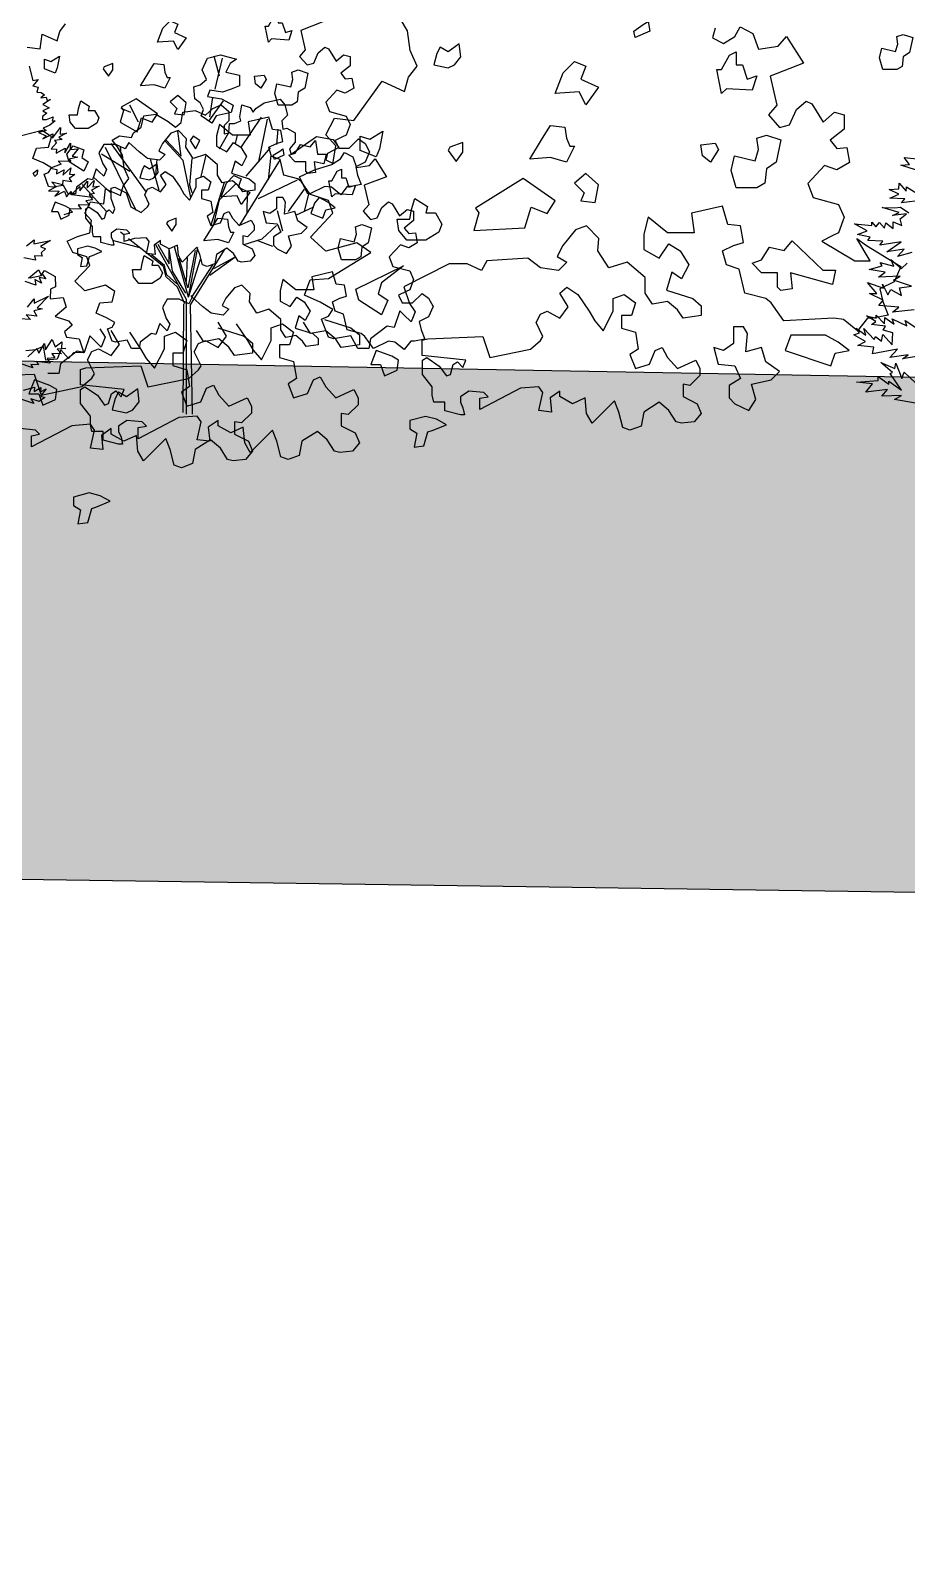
# Model space of a CAD drawing. Header units: inches. Extents: x 11.9 to 85.3, y 21.1 to 37.4.
# Drawn here: x 19.37 to 20.344, y 21.109 to 22.793 of the extents above; entities that cross this region are included whole.
import ezdxf

# ---------------------------------------------------------------- set-up
doc = ezdxf.new("R2010")
doc.units = ezdxf.units.IN
doc.header["$MEASUREMENT"] = 0
doc.layers.add('CAY', color=94, linetype='Continuous')
doc.layers.add('CAY-3', color=61, linetype='Continuous')

# ---------------------------------------------------------------- blocks, each defined once
blk = doc.blocks.new('A$C76451831')
at = {"layer": 'CAY'}
for p, q in [((5949.7, 1306.8), (5958.9, 1271.5)), ((5972.1, 1273.8), (5958.5, 1258.4)), ((5958.5, 1258.4), (5971.5, 1255.2)), ((5958.9, 1271.5), (5972.1, 1273.8)), ((5971.5, 1255.2), (5968.8, 1242.2)), ((5968.8, 1242.2), (5979.2, 1241.8)), ((5979.2, 1241.8), (5987.1, 1236.1)), ((5987.1, 1236.1), (5978.7, 1228.2)), ((5978.7, 1228.2), (5991.9, 1230.5)), ((5999.1, 1203.5), (5983, 1196.4)), ((6002.6, 1224.7), (5983.6, 1212.2)), ((5983.6, 1212.2), (5999.1, 1203.5)), ((5991.9, 1230.5), (5994.4, 1222.3)), ((5994.4, 1222.3), (6002.6, 1224.7)), ((5982.6, 1182.8), (5982.3, 1175.1)), ((5982.3, 1175.1), (5992.7, 1174.7)), ((5993.3, 1190.6), (5982.6, 1182.8)), ((5983, 1196.4), (5993.3, 1190.6)), ((5992.7, 1174.7), (6009.3, 1181.8)), ((6013.9, 1171.3), (6000.4, 1160.8)), ((6009.3, 1181.8), (6006.2, 1171.5)), ((6006.2, 1171.5), (6013.9, 1171.3)), ((5991.8, 1148), (5973, 1143.2)), ((5973, 1143.2), (5991.3, 1134.9)), ((5983.3, 1127), (6007.8, 1139.3)), ((5991.3, 1134.9), (5983.3, 1127)), ((6000.4, 1160.8), (5984.3, 1153.7)), ((5984.3, 1153.7), (5991.8, 1148)), ((6007.4, 1128.9), (6026.9, 1154.9)), ((6007.8, 1139.3), (6007.4, 1128.9)), ((6042.3, 1140.8), (6023.3, 1131)), ((6023.3, 1131), (6030.9, 1125.3)), ((6026.9, 1154.9), (6026.3, 1138.6)), ((6026.3, 1138.6), (6042.3, 1140.8)), ((6017.4, 1117.6), (6003.8, 1102.2)), ((6003.8, 1102.2), (6016.9, 1101.8)), ((6030.9, 1125.3), (6012.2, 1123.3)), ((6012.2, 1123.3), (6017.4, 1117.6)), ((6016.5, 1091.4), (6038.3, 1103.8)), ((6016.9, 1101.8), (6016.5, 1091.4)), ((6037.9, 1092.9), (6051.8, 1116.4)), ((6038.3, 1103.8), (6037.9, 1092.9)), ((6051.8, 1116.4), (6051.3, 1100.6)), ((6051.3, 1100.6), (6070.4, 1102.6)), ((6070.4, 1102.6), (6056.2, 1084.5)), ((6028.7, 1064.2), (6002.1, 1054.3)), ((6002.1, 1054.3), (6017.8, 1051)), ((6017.8, 1051), (6017.5, 1040.6)), ((6053, 1071.1), (6021.3, 1072.2)), ((6021.3, 1072.2), (6028.7, 1064.2)), ((6033.2, 1037.3), (6052.4, 1055.2)), ((6069.6, 1081.4), (6048.2, 1076.7)), ((6048.2, 1076.7), (6053, 1071.1)), ((6052.4, 1055.2), (6049.1, 1039.5)), ((6056.2, 1084.5), (6069.6, 1081.4)), ((2228.3, 971.5), (2215.1, 1021.6)), ((2217.8, 939.8), (2236.3, 1016.3)), ((6005.9, 1019.7), (6016.3, 1008.4)), ((6032.4, 1013.3), (6005.9, 1019.7)), ((6017.5, 1040.6), (6036.4, 1050.3)), ((6032.8, 1024.2), (6032.4, 1013.3)), ((6053.9, 1020.7), (6032.8, 1024.2)), ((6036.4, 1050.3), (6033.2, 1037.3)), ((6062.7, 1039), (6048.8, 1028.6)), ((6048.8, 1028.6), (6053.9, 1020.7)), ((6049.1, 1039.5), (6062.7, 1039)), ((6074.5, 998.7), (6093.9, 1022)), ((6093.3, 1005.7), (6110.2, 1024.2)), ((6093.9, 1022), (6093.3, 1005.7)), ((6110.2, 1024.2), (6107, 1008)), ((6016.3, 1008.4), (5997.4, 998.7)), ((5997.4, 998.7), (6024.1, 997.7)), ((6024.1, 997.7), (6012.8, 985)), ((6012.8, 985), (6037.3, 997.3)), ((6037.3, 997.3), (6042.2, 983.9)), ((6042.2, 983.9), (6053.1, 996.7)), ((6052.8, 988.6), (6074.8, 1009.1)), ((6053.1, 996.7), (6052.8, 988.6)), ((6074.8, 1009.1), (6074.5, 998.7)), ((6105.9, 976.3), (6089.5, 974.1)), ((6111.4, 992), (6098.2, 989.7)), ((6098.2, 989.7), (6105.9, 976.3)), ((6122.9, 1010.1), (6104, 1000.4)), ((6104, 1000.4), (6111.4, 992)), ((6107, 1008), (6122.9, 1010.1)), ((6056.8, 945.8), (6035.2, 938.9)), ((6078.3, 953.2), (6048.9, 954.2)), ((6048.9, 954.2), (6056.8, 945.8)), ((6070.5, 963.9), (6078.3, 953.2)), ((6099.9, 962.9), (6070.5, 963.9)), ((6089.5, 974.1), (6099.9, 962.9)), ((2201.9, 860.6), (2238.9, 910.7)), ((2204.6, 871.1), (2212.5, 918.7)), ((2009.3, 881.7), (1985.5, 892.2)), ((2027.8, 857.9), (2006.6, 900.2)), ((2281, 794.5), (2332.5, 870.4)), ((2326.2, 761), (2347.8, 865.6)), ((2491.6, 827), (2512.8, 868.3)), ((2512.8, 868.3), (2561.2, 861.8)), ((2134, 774), (2125.3, 835.7)), ((2228.6, 791.9), (2251.7, 832.8)), ((2268, 805.1), (2272.9, 825.9)), ((2370.1, 802.5), (2374.1, 840.9)), ((2516.4, 799.3), (2491.6, 827)), ((2022.3, 639.8), (1946.8, 795.6)), ((2047.7, 684.5), (1960.2, 805.1)), ((1985.8, 770.9), (1983.8, 797.9)), ((2138.7, 763.4), (2093.5, 812.2)), ((2095.8, 814.5), (2134, 774)), ((2294.3, 724.1), (2354.9, 794.5)), ((2509.3, 753.8), (2516.4, 799.3)), ((2007, 736.3), (1936.2, 779.1)), ((2079.1, 689), (2057.9, 766.3)), ((2071.1, 726.8), (2074.5, 766.9)), ((2157.5, 671.8), (2138.7, 763.4)), ((2159.9, 768.1), (2154, 702.8)), ((2182.7, 720.5), (2195.7, 776.4)), ((2278.7, 602.9), (2379.6, 765.8)), ((2350.1, 715.8), (2356.4, 776.4)), ((2463.9, 740.3), (2509.3, 753.8)), ((1958.8, 684.4), (1917.8, 720.8)), ((2325.4, 669), (2421.3, 715.4)), ((2426.2, 723.2), (2463.9, 740.3)), ((2446.8, 681.3), (2426.2, 723.2)), ((1914.2, 671.4), (1863.5, 678.5)), ((1948.8, 636.8), (1888.7, 704)), ((2154, 702.8), (2159.9, 684)), ((2207.6, 603.7), (2240.9, 709.9)), ((2228.7, 665.9), (2269.2, 705.2)), ((2296.7, 631.7), (2297.9, 685.1)), ((2399.3, 636.8), (2438.6, 692.2)), ((2438.6, 636.8), (2450, 680.8)), ((2498.7, 664.2), (2446.8, 681.3)), ((2213.4, 601.8), (2228.7, 665.9)), ((2417.8, 627.7), (2461.8, 648.6)), ((2509.3, 632.9), (2498.7, 664.2)), ((2334.4, 569.5), (2369.4, 602.2)), ((2034.5, 546.7), (1966.9, 564.4)), ((1991.5, 579.5), (1983.4, 586)), ((2041.2, 539.6), (2003.7, 569.7)), ((2289.6, 555.4), (2334.4, 569.5)), ((2323, 565.2), (2360, 551.4)), ((2089.9, 500.7), (2041.2, 539.6)), ((2092.3, 503.1), (2060.4, 530.2)), ((2147.3, 419.7), (2069.9, 556)), ((2075.8, 556.2), (2104.1, 507.8)), ((2102.9, 544.4), (2111.2, 489.7)), ((2104.1, 507.8), (2104.1, 546.7)), ((2151.6, 424.8), (2117.3, 549.9)), ((2168.2, 540.8), (2150.5, 448.4)), ((2151.6, 424.8), (2175, 548.1)), ((2156.8, 405.9), (2241.3, 542.4)), ((2096.6, 475.1), (2089.9, 500.7)), ((2098.2, 480.3), (2092.3, 503.1)), ((2111.2, 489.7), (2144.6, 435.4)), ((2150.5, 448.4), (2129.2, 520.8)), ((2146.9, 463.7), (2149.3, 523.1)), ((2151.6, 424.8), (2181.2, 519.2)), ((2159.9, 424.8), (2212.2, 505.4)), ((2205.1, 479.9), (2266.8, 524.3)), ((2214.5, 496), (2264.5, 523.1)), ((3915.1, 501.1), (3898, 463.3)), ((2124.5, 449.6), (2096.6, 475.1)), ((2123.3, 457.8), (2098.2, 480.3)), ((3898, 463.3), (3863.2, 445.6)), ((2143, 408.3), (2124.5, 449.6)), ((2147.3, 135.4), (2147.3, 419.7)), ((2157.5, 429.5), (2159.9, 424.8)), ((3863.2, 445.6), (3870.3, 414.4)), ((3870.3, 414.4), (3883.8, 380.2)), ((2138.3, 140.1), (2140.6, 408.3)), ((2161.5, 135.4), (2156.8, 405.9)), ((3883.8, 380.2), (3846.1, 373.1)), ((3831.9, 373.1), (3807.8, 341.8)), ((3846.1, 373.1), (3831.9, 373.1))]:
    blk.add_line(p, q, dxfattribs=at)
for points in [[(1752.7, 1043.4), (1784.9, 1039.1), (1789.6, 1076), (1826.6, 1059.5), (1833.2, 1082.7), (1847.4, 1101.2)], [(2484.6, 1105.9), (2429.6, 1084.7), (2441, 1036.7), (2426.8, 1020.6), (2445.3, 999.7), (2461.8, 1004.1), (2473.2, 1029.6), (2489.3, 1043.4), (2498.7, 1039.1), (2517.2, 1008.8), (2535.7, 1024.9), (2551.8, 1020.6), (2551.8, 997.4), (2528.6, 978.9), (2540, 965.1), (2556.1, 967.1), (2560.8, 941.9), (2540, 930.1), (2519.2, 937.2), (2491.7, 907.3), (2500.7, 884.1), (2542.4, 872.7), (2551.8, 851.9), (2542.4, 826.3), (2533.3, 821.6), (2514.8, 812.5), (2523.9, 794.1), (2549.4, 794.1), (2572.6, 816.9), (2588.7, 805.5), (2600.1, 784.6), (2588.7, 759.5), (2565.6, 747.7), (2570.3, 726.8), (2579.3, 704), (2554.2, 699.3), (2544.7, 699.3), (2528.6, 678.5), (2505.4, 696.9), (2489.3, 699.3), (2452.3, 680.8), (2431.5, 710.7), (2422.5, 717.8), (2387.9, 726.8), (2378.5, 766.1), (2357.6, 773.2), (2350.9, 796.4), (2369.4, 805.5), (2385.5, 810.2), (2380.8, 837.7), (2360, 840.1), (2350.9, 870.4), (2299.8, 858.6), (2304.6, 826.3), (2260.5, 826.3), (2228.3, 851.9), (2221.2, 824), (2221.2, 798.4), (2246.8, 784.6), (2262.9, 807.8), (2281.4, 796.4), (2295.5, 773.2), (2283.7, 750), (2267.6, 761.4), (2258.6, 731.5), (2302.2, 717.8), (2316, 706), (2316, 689.9), (2286.1, 685.5), (2277, 699.3), (2260.5, 713.1), (2235.4, 708.3), (2223.6, 726.8), (2223.6, 752.4), (2193.7, 777.9), (2163.8, 768.5), (2145.4, 796.4), (2147.3, 816.9), (2126.9, 837.7), (2108.4, 831), (2087.6, 805.5), (2078.1, 787), (2094.3, 777.9), (2080.5, 763.8), (2050.6, 768.5), (2029.8, 784.6), (2004.2, 807.8), (1995.2, 791.7), (1972, 803.1), (1942.1, 803.1), (1930.3, 782.3), (1939.8, 754.7), (1948.8, 741), (1942.1, 724.5), (1930.3, 736.3), (1923.7, 742.9), (1914.2, 715.4), (1902.8, 717.8), (1874.9, 696.9), (1872.6, 680.8), (1854.1, 680.8), (1842.7, 701.7), (1814.8, 696.9), (1805.7, 699.3), (1794.3, 729.2), (1805.7, 733.9), (1812.8, 745.3), (1792, 757.1), (1766.4, 768.5), (1775.5, 794.1), (1805.7, 796.4), (1812.8, 821.6), (1789.6, 837.7), (1738.5, 824)], [(1750.6, 551.9), (1769.7, 567.1), (1769.3, 556.7), (1810, 565.7), (1785.4, 550.7), (1798.4, 544.8), (1787.6, 534.8), (1790, 526.5), (1771, 527.2), (1773.4, 516.7), (1744.6, 522.7)], [(1755.9, 472), (1780.7, 492.4), (1788.3, 478.5), (1790.7, 481.2), (1798.5, 470.5), (1782.7, 473.7), (1787.7, 460), (1771.7, 468.7), (1773.9, 455), (1747.5, 464.1)], [(1753.4, 400), (1770, 420.7), (1769.7, 410.3), (1805.2, 427.6), (1777.4, 399.1), (1790.4, 396), (1769, 391.3), (1776.7, 377.8), (1750.1, 381.5), (1760.6, 370.2), (1733.8, 371.2)], [(1754.6, 277.5), (1776.6, 298.1), (1781.7, 287), (1795.6, 310.5), (1797.8, 294.6), (1814.6, 320.8), (1822.1, 301.9), (1838.4, 314.5), (1837.8, 298.6), (1848.2, 298.3), (1826.8, 296.3), (1837.3, 285.1), (1813.3, 285.9), (1821.1, 275.2), (1802.5, 273.1), (1809.8, 262), (1775.5, 265.9), (1780.6, 258), (1761.6, 258.7), (1766.8, 250.4), (1730.1, 262.5)], [(1743.6, 195.4), (1770.5, 202.2), (1770.2, 191.8), (1786.4, 201.6), (1786, 191.2), (1799.9, 198.4), (1785.6, 180.3), (1796.4, 177.2), (1782.5, 167.3), (1761.4, 173.5), (1769.1, 162.3), (1732.4, 174.5)], [(3979.1, 158.1), (3899.4, 171.8), (3916.1, 181.6), (3868, 180.6), (3881.7, 196.4), (3828.5, 190.1), (3845, 210.9), (3805.3, 215), (3858.5, 218.6), (3858.8, 229), (3884.9, 209.5), (3885.2, 217.6), (3916.5, 195.2), (3888.5, 236.1), (3894, 238.6), (3865.5, 263.2), (3899.8, 248.8), (3902.6, 261.9), (3917.6, 224.2), (3923.1, 239.9), (3951.6, 212.6)], [(3983.5, 283.1), (3919.2, 272.2), (3932.7, 282.1), (3887.2, 276), (3906.5, 296.7), (3844.9, 285.2), (3848.2, 301.4), (3808.5, 305.5), (3827.4, 315.3), (3798.5, 332.2), (3812.3, 337.1), (3804.5, 348.3), (3827.9, 331.1), (3823.1, 347.6), (3848.9, 320), (3851.8, 327.6), (3867.3, 316.6), (3870.6, 332.4), (3893.7, 307.5), (3894.8, 337), (3871, 343.2), (3876.8, 353.5), (3842, 357.4), (3853.2, 365.2), (3829.6, 379.1), (3853.4, 372.9), (3853.7, 381), (3874.2, 359), (3874.8, 374.8), (3898.2, 358.2), (3893.2, 371.5), (3929.8, 354.3), (3925.3, 367.6), (3958.9, 345.2)], [(3947.5, 393.6), (3893.8, 387.8), (3910.1, 400.4), (3860, 404.8), (3870.8, 417.6), (3837, 434.6), (3855.6, 434), (3832.5, 461.5), (3871.9, 447), (3869.5, 457.5), (3882.2, 430.8), (3890.3, 443.7), (3916.6, 429.6), (3911.8, 448.3), (3941.4, 452.3), (3896.6, 467.5), (3912.8, 477.3), (3859.7, 474.2), (3876, 486.8), (3836.3, 493.6), (3868.4, 502.9), (3863.7, 511.2), (3897.8, 501.9), (3890.2, 518), (3916.2, 495.8), (3930.2, 508.9)], [(3941.6, 535.3), (3906.8, 525.6), (3923.3, 543.6), (3880.5, 537.4), (3915.8, 562.4), (3862.5, 553.9), (3870.5, 564), (3833.4, 565.3), (3839.1, 573.3), (3807.2, 579.8), (3831.5, 589.4), (3800.4, 606.4), (3842.9, 602.6), (3843.1, 610.3), (3853.2, 599.5), (3861.7, 609.7), (3874.4, 596.1), (3877.5, 609.1), (3895.6, 595.3), (3896.2, 611.2), (3917.2, 602.3), (3912.8, 618.8), (3929.1, 631.3), (3894, 627.1), (3910.6, 634.7), (3868.4, 647.1), (3900.1, 646), (3913.8, 647.7), (3934.6, 633.9)], [(3970.1, 664.8), (3916.4, 658.5), (3924.9, 668.7), (3887.8, 670), (3909.5, 680.1), (3885.8, 691.3), (3909.9, 693.2), (3910.4, 706.8), (3928.3, 687.6), (3928.7, 698), (3954.8, 681.2)], [(3951.4, 739.8), (3914.7, 752), (3936, 753.5), (3923, 770.3), (3962.8, 766.2)], [(5963.8, 1034.3), (5959.1, 1042.6), (5969.8, 1050.4), (5969.4, 1039.5), (5963.8, 1034.3)]]:
    blk.add_lwpolyline(points, dxfattribs=at)
for points in [[(2088.5, 1090.3), (2106.9, 1108.8), (2125.4, 1100.8), (2117.5, 1079.7), (2146.5, 1066.5), (2125.4, 1037.5), (2114.9, 1058.6), (2075.3, 1055.9)], [(2362.9, 1119.3), (2373.5, 1124.6), (2373.5, 1103.5), (2384.1, 1103.5), (2392, 1079.7), (2407.8, 1085), (2399.9, 1061.2), (2357.7, 1063.9), (2349.7, 1055.9), (2341.8, 1095.6), (2349.7, 1095.6)], [(3862.3, 1017), (3867.6, 1040.8), (3901.9, 1032.9), (3907.2, 1051.4), (3904.5, 1069.8), (3920.4, 1075.1), (3944.1, 1067.2), (3936.2, 1030.2), (3920.4, 1019.7), (3917.7, 995.9), (3904.5, 988), (3870.2, 988)], [(1795.5, 989.9), (1795.5, 1013.7), (1811.3, 1008.4), (1832.5, 1021.6), (1827.2, 992.6), (1821.9, 979.4)], [(2209.9, 855.3), (2183.5, 873.8), (2188.8, 889.6), (2180.8, 905.5), (2167.6, 916), (2165, 945.1), (2180.8, 950.3), (2196.7, 963.5), (2186.1, 987.3), (2199.3, 1016.3), (2231, 1024.3), (2270.6, 1013.7), (2254.7, 1003.1), (2244.2, 982), (2278.5, 974.1), (2278.5, 947.7), (2257.4, 939.8), (2236.3, 931.9), (2204.6, 937.1), (2199.3, 921.3), (2233.6, 916), (2262.7, 900.2), (2257.4, 881.7), (2220.4, 873.8)], [(1943.3, 995.2), (1940.7, 989.9), (1953.9, 971.5), (1964.4, 987.3), (1964.4, 1003.1)], [(2054.1, 982), (2067.3, 1003.1), (2091.1, 1000.5), (2093.7, 982), (2099, 968.8), (2106.9, 968.8), (2093.7, 942.4), (2067.3, 950.3), (2033, 947.7)], [(2365.6, 929.2), (2370.9, 953), (2405.2, 945.1), (2410.4, 963.5), (2407.8, 982), (2423.6, 987.3), (2447.4, 979.4), (2439.5, 942.4), (2423.6, 931.9), (2421, 908.1), (2407.8, 900.2), (2373.5, 900.2)], [(2318.1, 953), (2315.4, 971.5), (2339.2, 974.1), (2344.5, 963.5), (2331.3, 942.4)], [(1903.7, 887), (1919.5, 887), (1930.1, 868.5), (1924.8, 855.3), (1903.7, 842.1), (1872, 842.1), (1858.8, 857.9), (1856.2, 876.4), (1877.3, 876.4), (1880, 892.2), (1885.2, 910.7), (1906.4, 897.5)], [(2062.1, 857.9), (2075.3, 879), (2022.5, 916), (1985.5, 894.9), (1990.8, 887), (1982.9, 857.9), (2025.1, 834.2), (2035.7, 868.5)], [(2141.2, 876.4), (2146.5, 905.5), (2125.4, 923.9), (2106.9, 908.1), (2122.8, 892.2), (2117.5, 879)], [(2577.1, 788.1), (2577.1, 823.8), (2600.8, 815.8), (2632.5, 835.6), (2624.6, 792.1), (2616.7, 772.3)], [(1856.2, 760.2), (1850.9, 778.7), (1866.8, 799.8), (1893.2, 789.3), (1887.9, 770.8), (1903.7, 760.2), (1893.2, 736.5)], [(2415.7, 781.4), (2428.9, 802.5), (2452.7, 797.2), (2465.9, 813), (2471.2, 778.7), (2492.3, 778.7), (2487, 755), (2463.2, 760.2), (2465.9, 733.8), (2447.4, 731.2), (2442.1, 736.5), (2442.1, 760.2), (2415.7, 760.2), (2399.9, 776.1)], [(1999.5, 590.8), (1974.4, 593.1), (1960.6, 583.7), (1960.6, 574.6), (1964.9, 565.2), (1967.3, 553.8), (1960.6, 553.8), (1935.1, 560.5), (1935.1, 574.6), (1916.6, 574.6), (1914.2, 586), (1914.2, 599.8), (1898.1, 620.6), (1898.1, 643.8), (1905.2, 648.6), (1925.6, 634.4), (1937.4, 618.3), (1944.1, 620.6), (1948.8, 636.8), (1955.9, 641.5), (1964.9, 632), (1969.6, 643.8), (1960.6, 669), (1960.6, 694.6), (1969.6, 696.9), (1997.6, 683.2), (2009, 648.6), (2034.5, 634.4), (2050.6, 648.6), (2054.9, 655.2), (2043.5, 678.5), (2050.6, 692.2), (2062, 696.9), (2082.9, 685.5), (2096.6, 704), (2082.9, 726.8), (2094.3, 736.3), (2112.7, 724.5), (2131.2, 696.9), (2140.6, 680.8), (2154.4, 664.7), (2170.5, 696.9), (2170.5, 717.8), (2189, 724.5), (2207.5, 710.7), (2200.8, 689.9), (2184.3, 689.9), (2184.3, 669), (2207.5, 662.3), (2212.2, 634.4), (2198.4, 625.4), (2207.5, 602.2), (2230.7, 609.2), (2240.1, 632), (2251.5, 636.8), (2260.5, 620.6), (2277, 602.2), (2306.9, 615.9), (2314, 602.2), (2314, 590.8), (2297.5, 574.6), (2286.1, 576.6), (2286.1, 556.2), (2309.3, 544.4), (2316, 528.2), (2304.6, 514.5), (2283.7, 512.1), (2274.7, 514.5), (2262.9, 533), (2246.8, 546.7), (2221.2, 530.6), (2216.9, 507.4), (2198.4, 500.7), (2186.6, 505), (2179.9, 530.6), (2172.9, 549.1), (2156.8, 533), (2135.9, 512.1), (2126.9, 528.2), (2124.5, 553.8), (2103.7, 544.4), (2082.9, 556.2), (2082.9, 565.2), (2066.7, 553.8), (2069.1, 530.6), (2048.3, 533), (2054.9, 562.8), (2048.3, 572.3), (2018, 569.9), (1992.8, 562.8), (1992.8, 581.3), (2006.6, 583.7)], [(2392.2, 660), (2385.5, 671.4), (2369.4, 671.4), (2369.4, 643.8), (2352.9, 632), (2336.8, 636.8), (2343.9, 609.2), (2371.4, 606.9), (2380.8, 586), (2362.3, 574.6), (2362.3, 553.8), (2371.4, 544.4), (2394.6, 533), (2406.4, 551.4), (2399.3, 576.6), (2431.5, 583.7), (2445.3, 597.4), (2422.5, 613.6), (2415.4, 636.8), (2389.8, 630.1)], [(2475.5, 671.4), (2463.7, 657.6), (2454.7, 632), (2484.6, 620.6), (2491.7, 641.5), (2514.8, 646.2), (2496.4, 660)], [(1809, 206.5), (1770.6, 220.7), (1757.1, 185.9), (1781.3, 185.9), (1791.3, 158.2), (1822.5, 172.3), (1826.1, 196.5)]]:
    blk.add_lwpolyline(points, close=True, dxfattribs=at)
at = {"layer": 'CAY-3'}
for p, q in [((2693.6, 1083.6), (2676, 1114.8)), ((3455.4, 1090.7), (3448.4, 1066.5)), ((3503.8, 1070), (3517.3, 1094.2)), ((3517.3, 1094.2), (3548.6, 1077.1)), ((2700.1, 1035.2), (2693.6, 1083.6)), ((3448.4, 1066.5), (3476.1, 1052.9)), ((3476.1, 1052.9), (3503.8, 1070)), ((3548.6, 1077.1), (3562.7, 1038.8)), ((3611.1, 1045.8), (3631.7, 1070)), ((3631.7, 1070), (3673.6, 1003.9)), ((2717.8, 996.9), (2700.1, 1035.2)), ((3562.7, 1038.8), (3611.1, 1045.8)), ((2696.6, 969.1), (2717.8, 996.9)), ((3673.6, 1003.9), (3591, 972.1)), ((2561.2, 861.8), (2631.1, 959.1)), ((2631.1, 959.1), (2686.6, 934.3)), ((2686.6, 934.3), (2696.6, 969.1)), ((3591, 972.1), (3608.1, 900.1)), ((6577.4, 899), (6564.2, 949.2)), ((3656.5, 889.5), (3680.7, 910.2)), ((3680.7, 910.2), (3694.8, 903.7)), ((3694.8, 903.7), (3722.5, 858.3)), ((3608.1, 900.1), (3586.9, 875.9)), ((3586.9, 875.9), (3614.6, 844.7)), ((3639.4, 851.2), (3656.5, 889.5)), ((3722.5, 858.3), (3750.2, 882.4)), ((3750.2, 882.4), (3774.4, 875.9)), ((3774.4, 875.9), (3774.4, 841.1)), ((3614.6, 844.7), (3639.4, 851.2)), ((3774.4, 841.1), (3739.6, 813.4)), ((3739.6, 813.4), (3756.7, 792.8)), ((3756.7, 792.8), (3780.9, 795.7)), ((3780.9, 795.7), (3788, 758)), ((3725.5, 750.9), (3684.2, 706.1)), ((3756.7, 740.3), (3725.5, 750.9)), ((3788, 758), (3756.7, 740.3)), ((3684.2, 706.1), (3697.8, 671.3)), ((3473.1, 650.6), (3396.5, 632.9)), ((3486.7, 605.2), (3473.1, 650.6)), ((3697.8, 671.3), (3760.3, 654.2)), ((3760.3, 654.2), (3774.4, 622.9)), ((6173.4, 618.5), (6152.8, 652.7)), ((6197.6, 649.2), (6225.3, 607.9)), ((6284.2, 639.1), (6312, 649.2)), ((6284.2, 607.9), (6284.2, 639.1)), ((6312, 649.2), (6339.7, 628.5)), ((6381.5, 625), (6363.8, 652.7)), ((6416.3, 659.8), (6481.8, 639.1)), ((6481.8, 639.1), (6502.4, 621.4)), ((2453.9, 573.9), (2509.3, 632.9)), ((3137, 601.7), (3109.3, 591.6)), ((3167.7, 570.4), (3137, 601.7)), ((3289.2, 622.9), (3278.5, 581)), ((3337.5, 584.6), (3289.2, 622.9)), ((3396.5, 632.9), (3403.5, 584.6)), ((3517.9, 601.7), (3486.7, 605.2)), ((3525, 560.4), (3517.9, 601.7)), ((3774.4, 622.9), (3760.3, 584.6)), ((6093.8, 580.2), (6104.4, 600.8)), ((6104.4, 600.8), (6121.5, 607.9)), ((6121.5, 607.9), (6152.8, 590.8)), ((6152.8, 590.8), (6173.4, 618.5)), ((6225.3, 607.9), (6239.4, 583.7)), ((6260.1, 559.5), (6284.2, 607.9)), ((6339.7, 628.5), (6329.6, 597.3)), ((6419.3, 632.1), (6381.5, 625)), ((6444, 611.4), (6419.3, 632.1)), ((6457.6, 590.8), (6444, 611.4)), ((6502.4, 621.4), (6502.4, 597.3)), ((2491.6, 539.1), (2453.9, 573.9)), ((3109.3, 591.6), (3078.1, 553.3)), ((3164.8, 539.7), (3167.7, 570.4)), ((3278.5, 581), (3278.5, 542.7)), ((3403.5, 584.6), (3337.5, 584.6)), ((3746.7, 577.5), (3719, 563.9)), ((3719, 563.9), (3800.7, 515.2)), ((3760.3, 584.6), (3746.7, 577.5)), ((3839, 515.2), (3805.7, 570.4)), ((3805.7, 570.4), (3829.8, 553.3)), ((6110.9, 545.4), (6093.8, 580.2)), ((6239.4, 583.7), (6260.1, 559.5)), ((6304.9, 597.3), (6304.9, 566)), ((6329.6, 597.3), (6304.9, 597.3)), ((6304.9, 566), (6339.7, 556)), ((6502.4, 597.3), (6457.6, 590.8)), ((2568.3, 559.8), (2491.6, 539.1)), ((2498.1, 471.6), (2603, 535.6)), ((2603, 535.6), (2568.3, 559.8)), ((3078.1, 553.3), (3063.9, 525.6)), ((3063.9, 525.6), (3088.1, 512)), ((3192.5, 497.8), (3164.8, 539.7)), ((3278.5, 542.7), (3316.9, 522)), ((3316.9, 522), (3341, 556.8)), ((3341, 556.8), (3368.8, 539.7)), ((3368.8, 539.7), (3390, 504.9)), ((3473.1, 539.7), (3500.8, 553.3)), ((3483.1, 504.9), (3473.1, 539.7)), ((3500.8, 553.3), (3525, 560.4)), ((3829.8, 553.3), (3915.1, 501.1)), ((5825.7, 539.8), (5961.9, 545.3)), ((5961.9, 545.3), (5979, 493.4)), ((6080.2, 514.1), (6104.4, 535.3)), ((6104.4, 535.3), (6110.9, 545.4)), ((6339.7, 556), (6346.7, 514.1)), ((2797, 507.9), (2685, 450.4)), ((2841.8, 507.9), (2797, 507.9)), ((2876.6, 490.8), (2841.8, 507.9)), ((2890.2, 514.9), (2876.6, 490.8)), ((2991.4, 522), (2890.2, 514.9)), ((3022.7, 497.8), (2991.4, 522)), ((3067.5, 490.8), (3022.7, 497.8)), ((3088.1, 512), (3067.5, 490.8)), ((3237.3, 512), (3192.5, 497.8)), ((3282.1, 473.7), (3237.3, 512)), ((3390, 504.9), (3372.3, 470.1)), ((3514.4, 494.3), (3483.1, 504.9)), ((3528.5, 435.3), (3514.4, 494.3)), ((3800.7, 515.2), (3839, 515.2)), ((5979, 493.4), (6080.2, 514.1)), ((6346.7, 514.1), (6326.1, 500.5)), ((6326.1, 500.5), (6339.7, 465.7)), ((6374.5, 476.3), (6388.6, 510.6)), ((6388.6, 510.6), (6405.7, 517.6)), ((6405.7, 517.6), (6419.3, 493.4)), ((6419.3, 493.4), (6444, 465.7)), ((2439.1, 429.8), (2452.7, 468.1)), ((2452.7, 468.1), (2498.1, 471.6)), ((2685, 450.4), (2699.2, 409.1)), ((3282.1, 435.3), (3282.1, 473.7)), ((3348.1, 487.2), (3334.6, 442.4)), ((3372.3, 470.1), (3348.1, 487.2)), ((6339.7, 465.7), (6374.5, 476.3)), ((6444, 465.7), (6488.8, 486.4)), ((6488.8, 486.4), (6499.5, 465.7)), ((6499.5, 465.7), (6499.5, 448.6)), ((2477.5, 412.7), (2439.1, 429.8)), ((2508.7, 395), (2477.5, 412.7)), ((3071, 435.3), (3088.1, 449.5)), ((3091.6, 401.1), (3071, 435.3)), ((3088.1, 449.5), (3115.8, 431.8)), ((3115.8, 431.8), (3143.5, 390.5)), ((3202.5, 421.8), (3230.2, 431.8)), ((3202.5, 390.5), (3202.5, 421.8)), ((3230.2, 431.8), (3257.9, 411.1)), ((3299.8, 407.6), (3282.1, 435.3)), ((3337.5, 414.7), (3299.8, 407.6)), ((3334.6, 442.4), (3400, 421.8)), ((3362.3, 394), (3337.5, 414.7)), ((3400, 421.8), (3420.6, 404.1)), ((3580.4, 421.8), (3528.5, 435.3)), ((3594, 411.1), (3580.4, 421.8)), ((6055.5, 417.4), (5954.9, 364.8)), ((6100.9, 420.9), (6055.5, 417.4)), ((6110.9, 406.7), (6100.9, 420.9)), ((6457.6, 427.4), (6457.6, 396.7)), ((6474.7, 424.4), (6457.6, 427.4)), ((6499.5, 448.6), (6474.7, 424.4)), ((2481, 370.8), (2498.1, 377.9)), ((2498.1, 377.9), (2508.7, 395)), ((2675.1, 391.3), (2660.8, 350.1)), ((2685, 381.4), (2675.1, 391.3)), ((2702.7, 363.7), (2685, 381.4)), ((2699.2, 409.1), (2712.7, 388.5)), ((2712.7, 388.5), (2702.7, 363.7)), ((3012, 362.8), (3022.7, 383.4)), ((3022.7, 383.4), (3039.8, 390.5)), ((3039.8, 390.5), (3071, 373.4)), ((3071, 373.4), (3091.6, 401.1)), ((3143.5, 390.5), (3157.7, 366.3)), ((3178.3, 342.1), (3202.5, 390.5)), ((3223.1, 379.9), (3223.1, 348.6)), ((3247.9, 379.9), (3223.1, 379.9)), ((3257.9, 411.1), (3247.9, 379.9)), ((3375.8, 373.4), (3362.3, 394)), ((3420.6, 379.9), (3375.8, 373.4)), ((3420.6, 404.1), (3420.6, 379.9)), ((3625.2, 366.3), (3594, 411.1)), ((5964.9, 406.7), (5927.1, 410.3)), ((5954.9, 392.6), (5975.5, 396.1)), ((5954.9, 364.8), (5954.9, 392.6)), ((5975.5, 396.1), (5964.9, 406.7)), ((6100.9, 361.9), (6110.9, 406.7)), ((6152.8, 410.3), (6128.6, 393.2)), ((6128.6, 393.2), (6132.1, 358.4)), ((6152.8, 396.7), (6152.8, 410.3)), ((6184, 379), (6152.8, 396.7)), ((6215.3, 393.2), (6184, 379)), ((6218.8, 354.8), (6215.3, 393.2)), ((6287.8, 386.1), (6263.6, 361.9)), ((6298.4, 358.4), (6287.8, 386.1)), ((6398.6, 382.6), (6360.3, 358.4)), ((6422.8, 361.9), (6398.6, 382.6)), ((6457.6, 396.7), (6492.4, 379)), ((6492.4, 379), (6502.4, 354.8)), ((1932.1, 347.2), (1945.6, 326.5)), ((2245.7, 328.6), (2225, 362.9)), ((2269.8, 359.3), (2297.6, 318)), ((2356.5, 349.3), (2384.2, 359.3)), ((2356.5, 318), (2356.5, 349.3)), ((2384.2, 359.3), (2411.9, 338.7)), ((2411.9, 338.7), (2401.9, 307.4)), ((2453.8, 335.1), (2436.1, 362.9)), ((2491.5, 342.2), (2453.8, 335.1)), ((2498.1, 326), (2481, 370.8)), ((2488.6, 369.9), (2554, 349.3)), ((2516.3, 321.6), (2491.5, 342.2)), ((2554, 349.3), (2574.7, 331.6)), ((2643.7, 353.7), (2601.9, 322.4)), ((2660.8, 350.1), (2643.7, 353.7)), ((3029.1, 328), (3012, 362.8)), ((3157.7, 366.3), (3178.3, 342.1)), ((3223.1, 348.6), (3257.9, 338.6)), ((3257.9, 338.6), (3265, 296.7)), ((3748.8, 373.1), (3625.2, 366.3)), ((3773, 369.5), (3748.8, 373.1)), ((3807.8, 341.8), (3773, 369.5)), ((6132.1, 358.4), (6100.9, 361.9)), ((6232.4, 330.6), (6218.8, 354.8)), ((6263.6, 361.9), (6232.4, 330.6)), ((6308.4, 320), (6298.4, 358.4)), ((6360.3, 358.4), (6353.8, 323.6)), ((6440.5, 334.2), (6422.8, 361.9)), ((6502.4, 354.8), (6485.3, 334.2)), ((1908, 329.4), (1893.8, 288.2)), ((1917.9, 319.4), (1908, 329.4)), ((1935.6, 301.8), (1917.9, 319.4)), ((1945.6, 326.5), (1935.6, 301.8)), ((2166.1, 290.3), (2176.7, 310.9)), ((2176.7, 310.9), (2193.8, 318)), ((2193.8, 318), (2225, 300.9)), ((2225, 300.9), (2245.7, 328.6)), ((2297.6, 318), (2311.7, 293.8)), ((2332.3, 269.7), (2356.5, 318)), ((2377.2, 307.4), (2377.2, 276.1)), ((2401.9, 307.4), (2377.2, 307.4)), ((2511.7, 322.4), (2498.1, 326)), ((2553.5, 329.5), (2511.7, 322.4)), ((2529.9, 300.9), (2516.3, 321.6)), ((2574.7, 307.4), (2529.9, 300.9)), ((2570.6, 298.2), (2553.5, 329.5)), ((2574.7, 331.6), (2574.7, 307.4)), ((2601.9, 322.4), (2598.3, 298.2)), ((2730.4, 318.9), (2744, 322.4)), ((2730.4, 280.5), (2730.4, 318.9)), ((2744, 322.4), (2880.2, 328)), ((2880.2, 328), (2897.3, 276)), ((2998.5, 296.7), (3022.7, 317.9)), ((3022.7, 317.9), (3029.1, 328)), ((3306.9, 293.2), (3323.9, 300.2)), ((3323.9, 300.2), (3337.5, 276.1)), ((6326.1, 313.5), (6308.4, 320)), ((6353.8, 323.6), (6326.1, 313.5)), ((6454.1, 330.6), (6440.5, 334.2)), ((6485.3, 334.2), (6454.1, 330.6)), ((1876.7, 291.7), (1834.8, 260.5)), ((1893.8, 288.2), (1876.7, 291.7)), ((2183.2, 255.5), (2166.1, 290.3)), ((2311.7, 293.8), (2332.3, 269.7)), ((2377.2, 276.1), (2411.9, 266.1)), ((2411.9, 266.1), (2419, 224.2)), ((2598.3, 298.2), (2570.6, 298.2)), ((2838.3, 269), (2730.4, 280.5)), ((2731, 269), (2741.6, 276)), ((2731, 234.2), (2731, 269)), ((2741.6, 276), (2772.3, 254.8)), ((2807.1, 258.3), (2817.7, 265.4)), ((2817.7, 265.4), (2831.2, 251.3)), ((2831.2, 251.3), (2838.3, 269)), ((2897.3, 276), (2998.5, 296.7)), ((3265, 296.7), (3244.4, 283.1)), ((3244.4, 283.1), (3257.9, 248.3)), ((3292.7, 259), (3306.9, 293.2)), ((3337.5, 276.1), (3362.3, 248.3)), ((3362.3, 248.3), (3407.1, 269)), ((3407.1, 269), (3417.7, 248.3)), ((1831.3, 236.3), (1803.5, 236.3)), ((1834.8, 260.5), (1831.3, 236.3)), ((1884.4, 246.4), (1898, 249.9)), ((1884.4, 208.1), (1884.4, 246.4)), ((1898, 249.9), (2034.2, 255.5)), ((2034.2, 255.5), (2051.3, 203.6)), ((2152.5, 224.2), (2176.7, 245.5)), ((2176.7, 245.5), (2183.2, 255.5)), ((2460.9, 220.7), (2478, 227.8)), ((2478, 227.8), (2491.5, 203.6)), ((2755.2, 202.9), (2731, 234.2)), ((2772.3, 254.8), (2790, 230.6)), ((2790, 230.6), (2800, 234.2)), ((2800, 234.2), (2807.1, 258.3)), ((3257.9, 248.3), (3292.7, 259)), ((3417.7, 231.2), (3392.9, 207)), ((3417.7, 248.3), (3417.7, 231.2)), ((1992.3, 196.5), (1884.4, 208.1)), ((1885, 196.5), (1895.6, 203.6)), ((1885, 161.7), (1885, 196.5)), ((1895.6, 203.6), (1926.3, 182.3)), ((1961.1, 185.9), (1971.7, 193)), ((1971.7, 193), (1985.3, 178.8)), ((1985.3, 178.8), (1992.3, 196.5)), ((2051.3, 203.6), (2152.5, 224.2)), ((2419, 224.2), (2398.4, 210.7)), ((2398.4, 210.7), (2411.9, 175.9)), ((2446.7, 186.5), (2460.9, 220.7)), ((2491.5, 203.6), (2516.3, 175.9)), ((2516.3, 175.9), (2561.1, 196.5)), ((2561.1, 196.5), (2571.7, 175.9)), ((2755.2, 182.3), (2755.2, 202.9)), ((2845.4, 192.9), (2824.7, 178.7)), ((2883.1, 189.3), (2845.4, 192.9)), ((2973.7, 200), (2873.1, 147.5)), ((2893.7, 178.7), (2883.1, 189.3)), ((3019.1, 203.5), (2973.7, 200)), ((3029.1, 189.3), (3019.1, 203.5)), ((3019.1, 144.5), (3029.1, 189.3)), ((3071, 192.9), (3046.8, 175.8)), ((3071, 179.3), (3071, 192.9)), ((3375.8, 210), (3375.8, 179.3)), ((3392.9, 207), (3375.8, 210)), ((1909.2, 130.4), (1885, 161.7)), ((1926.3, 182.3), (1944, 158.2)), ((1944, 158.2), (1954, 161.7)), ((1954, 161.7), (1961.1, 185.9)), ((2411.9, 175.9), (2446.7, 186.5)), ((2571.7, 158.8), (2547, 134.6)), ((2571.7, 175.9), (2571.7, 158.8)), ((2758.7, 165.1), (2755.2, 182.3)), ((2786.4, 165.1), (2758.7, 165.1)), ((2786.4, 143.9), (2786.4, 165.1)), ((2824.7, 178.7), (2824.7, 165.1)), ((2824.7, 165.1), (2831.2, 151)), ((2831.2, 151), (2834.8, 133.9)), ((2873.1, 175.2), (2893.7, 178.7)), ((2873.1, 147.5), (2873.1, 175.2)), ((3046.8, 175.8), (3050.4, 141)), ((3102.3, 161.6), (3071, 179.3)), ((3133.5, 175.8), (3102.3, 161.6)), ((3137, 137.4), (3133.5, 175.8)), ((3206, 168.7), (3181.9, 144.5)), ((3216.6, 141), (3206, 168.7)), ((3316.9, 165.2), (3278.5, 141)), ((3341, 144.5), (3316.9, 165.2)), ((3375.8, 179.3), (3410.6, 161.6)), ((3410.6, 161.6), (3420.6, 137.4)), ((1909.2, 109.8), (1909.2, 130.4)), ((1999.4, 120.4), (1978.8, 106.3)), ((2037.1, 116.9), (1999.4, 120.4)), ((2127.7, 127.5), (2027.1, 75)), ((2047.8, 106.3), (2037.1, 116.9)), ((2173.1, 131), (2127.7, 127.5)), ((2183.2, 116.9), (2173.1, 131)), ((2173.1, 72.1), (2183.2, 116.9)), ((2225, 120.4), (2200.9, 103.3)), ((2225, 106.9), (2225, 120.4)), ((2529.9, 137.5), (2529.9, 106.9)), ((2547, 134.6), (2529.9, 137.5)), ((2824.7, 133.9), (2786.4, 143.9)), ((2834.8, 133.9), (2824.7, 133.9)), ((3050.4, 141), (3019.1, 144.5)), ((3150.6, 113.3), (3137, 137.4)), ((3181.9, 144.5), (3150.6, 113.3)), ((3226.7, 102.6), (3216.6, 141)), ((3278.5, 141), (3272.1, 106.2)), ((3358.7, 116.8), (3341, 144.5)), ((3372.3, 113.3), (3358.7, 116.8)), ((3403.5, 116.8), (3372.3, 113.3)), ((3420.6, 137.4), (3403.5, 116.8)), ((1912.7, 92.7), (1909.2, 109.8)), ((1940.4, 92.7), (1912.7, 92.7)), ((1940.4, 71.5), (1940.4, 92.7)), ((1978.8, 106.3), (1978.8, 92.7)), ((1978.8, 92.7), (1985.3, 78.5)), ((1985.3, 78.5), (1988.8, 61.4)), ((2027.1, 102.7), (2047.8, 106.3)), ((2027.1, 75), (2027.1, 102.7)), ((2200.9, 103.3), (2204.4, 68.5)), ((2256.3, 89.2), (2225, 106.9)), ((2287.5, 103.3), (2256.3, 89.2)), ((2291.1, 65), (2287.5, 103.3)), ((2360.1, 96.2), (2335.9, 72.1)), ((2370.7, 68.5), (2360.1, 96.2)), ((2470.9, 92.7), (2432.6, 68.5)), ((2495.1, 72.1), (2470.9, 92.7)), ((2529.9, 106.9), (2564.7, 89.2)), ((2564.7, 89.2), (2574.7, 65)), ((3244.4, 96.1), (3226.7, 102.6)), ((3272.1, 106.2), (3244.4, 96.1)), ((1978.8, 61.4), (1940.4, 71.5)), ((1988.8, 61.4), (1978.8, 61.4)), ((2204.4, 68.5), (2173.1, 72.1)), ((2304.6, 40.8), (2291.1, 65)), ((2335.9, 72.1), (2304.6, 40.8)), ((2380.7, 30.2), (2370.7, 68.5)), ((2432.6, 68.5), (2426.1, 33.7)), ((2512.8, 44.3), (2495.1, 72.1)), ((2526.3, 40.8), (2512.8, 44.3)), ((2557.6, 44.3), (2526.3, 40.8)), ((2574.7, 65), (2557.6, 44.3)), ((2398.4, 23.7), (2380.7, 30.2)), ((2426.1, 33.7), (2398.4, 23.7))]:
    blk.add_line(p, q, dxfattribs=at)
for points in [[(6263.3, 643), (6251.9, 645.3), (6224, 624.5), (6221.6, 608.3), (6203.1, 608.3), (6191.7, 629.2), (6163.8, 624.5), (6154.8, 626.8), (6143.4, 656.7), (6154.8, 661.4), (6161.9, 672.8), (6141, 684.6), (6115.5, 696), (6124.5, 721.6), (6154.8, 724), (6161.9, 749.1), (6138.7, 765.3), (6087.6, 751.5), (6062.4, 774.7), (6099.4, 814), (6092.3, 834.9), (6057.7, 846.3), (6043.9, 874.2), (6069.1, 885.6), (6099.4, 894.6), (6104.1, 924.9), (6087.6, 943.4), (6101.7, 970.9), (6134, 966.6), (6138.7, 1003.6), (6175.6, 987), (6182.3, 1010.2), (6196.5, 1028.7), (6184.7, 1054.3), (6180.3, 1086.5), (6168.5, 1107.4), (6154.8, 1123.5), (6173.3, 1134.9), (6203.1, 1130.6), (6207.9, 1142), (6226.3, 1155.7), (6233.4, 1183.7), (6263.3, 1188.4), (6293.2, 1169.9), (6311.6, 1155.7), (6325.8, 1167.5), (6330.1, 1192.7), (6360.4, 1197.4), (6385.5, 1186), (6404, 1202.1), (6424.8, 1211.2), (6443.3, 1195.1), (6443.3, 1171.9), (6431.9, 1160.5), (6431.9, 1139.6), (6443.3, 1142), (6445.7, 1165.2), (6457.5, 1165.2), (6473.6, 1171.9), (6471.2, 1181.3), (6475.9, 1211.2), (6496.4, 1204.5), (6503.5, 1192.7), (6510.5, 1202.1), (6531.4, 1215.9), (6570.3, 1225.3), (6582.1, 1211.2), (6589.1, 1186), (6575, 1171.9), (6577.4, 1151.4), (6586.8, 1153.4), (6607.6, 1142), (6607.6, 1118.8), (6593.5, 1102.7), (6598.2, 1088.9), (6660.3, 1132.9), (6702, 1125.9), (6715.7, 1105.4), (6688.2, 1091.2), (6683.5, 1075.1), (6702, 1066.1), (6720.4, 1077.5), (6729.5, 1093.6), (6750.3, 1082.2), (6759.7, 1056.6), (6792, 1061.4), (6805.7, 1077.5), (6833.6, 1033.4), (6778.6, 1012.2), (6790, 964.2), (6775.9, 948.1), (6794.3, 927.3), (6810.8, 931.6), (6822.2, 957.2), (6838.4, 970.9), (6847.8, 966.6), (6866.3, 936.3), (6884.7, 952.4), (6900.9, 948.1), (6900.9, 924.9), (6877.7, 906.4), (6889.1, 892.7), (6905.2, 894.6), (6909.9, 869.5), (6889.1, 857.7), (6868.2, 864.7), (6840.7, 834.9), (6849.8, 811.7), (6891.4, 800.2), (6900.9, 779.4), (6891.4, 753.8), (6882.4, 749.1), (6863.9, 740.1), (6872.9, 721.6), (6898.5, 721.6), (6921.7, 744.4), (6937.8, 733), (6949.2, 712.2), (6937.8, 687), (6914.6, 675.2), (6919.3, 654.4), (6928.4, 631.5), (6903.2, 626.8), (6893.8, 626.8), (6877.7, 606), (6854.5, 624.5), (6838.4, 626.8), (6801.4, 608.3), (6780.6, 638.2), (6771.5, 645.3), (6736.9, 654.4), (6727.5, 693.7), (6706.7, 700.8), (6700, 724), (6718.5, 733), (6734.6, 737.7), (6729.9, 765.3), (6709, 767.6), (6700, 797.9), (6648.9, 786.1), (6653.6, 753.8), (6609.6, 753.8), (6577.4, 779.4), (6570.3, 751.5), (6570.3, 725.9), (6595.8, 712.2), (6611.9, 735.4), (6630.4, 724), (6644.6, 700.8), (6632.8, 677.6), (6616.7, 689), (6607.6, 659.1), (6651.2, 645.3), (6665, 633.5), (6665, 617.4), (6635.1, 613.1), (6626.1, 626.8), (6609.6, 640.6), (6584.4, 635.9), (6572.6, 654.4), (6572.6, 679.9), (6542.8, 705.5), (6512.9, 696), (6494.4, 724), (6496.4, 744.4), (6475.9, 765.3), (6457.5, 758.6), (6436.6, 733), (6427.2, 714.5), (6443.3, 705.5), (6429.6, 691.3), (6399.7, 696), (6378.8, 712.2), (6353.3, 735.4), (6344.3, 719.2), (6321.1, 730.6), (6291.2, 730.6), (6279.4, 709.8), (6288.8, 682.3), (6297.9, 668.5), (6291.2, 652), (6279.4, 663.8), (6272.8, 670.4)], [(6371.5, 1123.4), (6355.7, 1134), (6347.8, 1123.4), (6361, 1102.3)], [(3277.4, 1099.3), (3289.2, 1107.2), (3293.2, 1083.5), (3257.6, 1067.6), (3253.6, 1083.5)], [(6569.5, 1097), (6577.4, 1102.3), (6580, 1086.5), (6556.3, 1075.9), (6553.6, 1086.5)], [(2826, 1020.1), (2822.1, 1051.8), (2794.4, 1032), (2774.6, 1043.9), (2766.7, 1028), (2758.7, 1000.3), (2794.4, 992.4), (2810.2, 1000.3)], [(6268.6, 1044.2), (6266, 1065.3), (6247.5, 1052.1), (6234.3, 1060.1), (6229, 1049.5), (6223.7, 1031), (6247.5, 1025.7), (6258, 1031)], [(6712, 1046.9), (6722.6, 1052.1), (6722.6, 1031), (6733.1, 1031), (6741, 1007.2), (6756.9, 1012.5), (6748.9, 988.8), (6706.7, 991.4), (6698.8, 983.5), (6690.9, 1023.1), (6698.8, 1023.1)], [(3491.1, 1024.1), (3507, 1032), (3507, 1000.3), (3522.8, 1000.3), (3534.7, 964.7), (3558.4, 972.6), (3546.6, 936.9), (3483.2, 940.9), (3471.3, 929), (3459.5, 988.4), (3471.3, 988.4)], [(6437.5, 1017.8), (6456, 1036.3), (6474.5, 1028.4), (6466.5, 1007.2), (6495.6, 994), (6474.5, 965), (6463.9, 986.1), (6424.3, 983.5)], [(3079.4, 980.5), (3107.1, 1008.2), (3134.8, 996.3), (3123, 964.7), (3166.5, 944.9), (3134.8, 901.3), (3119, 933), (3059.6, 929)], [(6292.4, 922.8), (6289.7, 917.5), (6302.9, 899), (6313.5, 914.8), (6313.5, 930.7)], [(6403.2, 909.6), (6416.4, 930.7), (6440.2, 928), (6442.8, 909.6), (6448.1, 896.4), (6456, 896.4), (6442.8, 870), (6416.4, 877.9), (6382.1, 875.2)], [(6714.6, 856.8), (6719.9, 880.5), (6754.2, 872.6), (6759.5, 891.1), (6756.9, 909.6), (6772.7, 914.8), (6796.5, 906.9), (6788.5, 870), (6772.7, 859.4), (6770.1, 835.6), (6756.9, 827.7), (6722.6, 827.7)], [(3027.9, 818.1), (3047.7, 849.8), (3083.4, 845.8), (3087.3, 818.1), (3095.2, 798.3), (3107.1, 798.3), (3087.3, 758.7), (3047.7, 770.6), (2996.3, 766.6)], [(3495.1, 738.9), (3503, 774.6), (3554.5, 762.7), (3562.4, 790.4), (3558.4, 818.1), (3582.2, 826), (3617.8, 814.2), (3605.9, 758.7), (3582.2, 742.9), (3578.2, 707.2), (3558.4, 695.3), (3507, 695.3)], [(6252.8, 814.5), (6268.6, 814.5), (6279.2, 796), (6273.9, 782.8), (6252.8, 769.6), (6221.1, 769.6), (6207.9, 785.5), (6205.3, 803.9), (6226.4, 803.9), (6229, 819.8), (6234.3, 838.3), (6255.4, 825.1)], [(2798.8, 796), (2794.8, 788.1), (2814.6, 760.4), (2830.5, 784.1), (2830.5, 807.9)], [(3423.8, 774.6), (3419.9, 802.3), (3455.5, 806.2), (3463.4, 790.4), (3443.6, 758.7)], [(3039.8, 632), (3059.6, 663.7), (2980.4, 719.1), (2862.1, 645.5), (2870, 633.6), (2858.2, 590.1), (2984.4, 596.3), (3000.2, 647.8)], [(3158.6, 659.7), (3166.5, 703.3), (3134.8, 731), (3107.1, 707.2), (3130.9, 683.5), (3123, 663.7)], [(1847.4, 650.5), (1821.8, 660), (1812.8, 636.8), (1828.9, 636.8), (1835.6, 618.3), (1856.4, 627.7), (1858.8, 643.8)], [(2739.4, 633.6), (2763.2, 633.6), (2779, 605.9), (2771.1, 586.1), (2739.4, 566.3), (2691.9, 566.3), (2672.1, 590.1), (2668.1, 617.8), (2699.8, 617.8), (2703.8, 641.6), (2711.7, 669.3), (2743.4, 649.5)], [(3570.3, 517.1), (3590.1, 548.8), (3625.7, 540.9), (3645.5, 564.6), (3721.6, 492.2), (3753.2, 492.2), (3745.3, 456.6), (3641.6, 485.4), (3645.5, 445.8), (3617.8, 441.9), (3609.9, 449.8), (3609.9, 485.4), (3570.3, 485.4), (3546.6, 509.2)], [(1921.3, 546.7), (1902.8, 551.4), (1877.3, 544.4), (1877.3, 530.6), (1888.7, 523.5), (1884.3, 500.7), (1900.5, 502.7), (1907.1, 525.9), (1914.2, 528.2), (1937.4, 537.7)], [(2573.8, 417.4), (2565.9, 445.1), (2684, 503), (2629.2, 460.9), (2621.3, 433.2), (2645.1, 417.4), (2629.2, 381.7)], [(6222, 476.6), (6218.1, 508.3), (6190.4, 488.5), (6170.6, 500.4), (6162.6, 484.6), (6154.7, 456.8), (6190.4, 448.9), (6206.2, 456.8)], [(3535, 335), (3525, 352.1), (3500.8, 352.1), (3500.8, 310.9), (3476.1, 293.2), (3451.9, 300.2), (3462.5, 259), (3503.8, 255.4), (3517.9, 224.1), (3490.2, 207), (3490.2, 175.8), (3503.8, 161.6), (3538.6, 144.5), (3556.3, 172.2), (3545.6, 210), (3594, 220.6), (3614.6, 241.3), (3580.4, 265.4), (3569.8, 300.2), (3531.5, 290.2)], [(3728.2, 331.2), (3642.3, 331.5), (3628.8, 293.2), (3741.7, 255.1), (3752.3, 286.4), (3787.1, 293.5), (3759.4, 314.1)], [(2654.9, 279), (2616.6, 293.2), (2603, 258.3), (2627.2, 258.3), (2637.2, 230.6), (2668.5, 244.8), (2672, 269)], [(6125.5, 244), (6097.8, 251.1), (6059.5, 240.5), (6059.5, 219.9), (6076.6, 209.2), (6070.1, 175), (6094.3, 178), (6104.3, 212.8), (6114.9, 216.3), (6149.7, 230.5)], [(2765.8, 123.3), (2738.1, 130.3), (2699.7, 119.7), (2699.7, 99.1), (2716.8, 88.5), (2710.4, 54.3), (2734.5, 57.2), (2744.6, 92), (2755.2, 95.5), (2790, 109.7)]]:
    blk.add_lwpolyline(points, close=True, dxfattribs=at)
blk.add_lwpolyline([(5951.6, 783.4), (5979, 788.7), (5987.5, 801.3), (6013.8, 786.5), (6014.9, 761.2), (6002.2, 754.9), (6001.2, 731.7), (6033.9, 734.9), (6041.3, 710.6), (6013.8, 687.4), (6046.5, 676.9), (6056, 666.3), (6037, 649.4), (6042.3, 636.8), (6072.9, 632.6), (6084.5, 597.8), (6060.2, 598.8), (6046.5, 584), (6027.6, 605.1), (6019.1, 581.9), (5990.6, 579.8), (5985.4, 614.6), (5966.4, 605.1), (5941.1, 603)], dxfattribs=at)

msp = doc.modelspace()

# ---------------------------------------------------------------- hatches: boundary and pattern name
at = {"true_color": 0x000000}
h = msp.add_hatch(color=18, dxfattribs=at)
h.dxf.hatch_style = 1
h.paths.add_polyline_path([(70.5198, 21.5465), (69.2436, 22.3819), (69.2436, 24.0633), (69.1166, 24.0633), (69.1166, 22.2596), (70.2537, 21.5191), (12.4966, 22.5475), (12.4966, 21.9488), (70.5198, 21.1086)])

# ---------------------------------------------------------------- linework, layer by layer
msp.add_lwpolyline([(12.4966, 22.5475), (70.2537, 21.5191), (69.1166, 22.2596), (69.1166, 24.0633), (67.0614, 24.0633), (69.2436, 24.0633), (69.2436, 22.3819), (70.5198, 21.5465), (70.5198, 21.1086), (12.4966, 21.9488)], close=True)

# ---------------------------------------------------------------- block references
at = {"layer": 'CAY', "xscale": 0.0004489089019145984, "yscale": 0.0004489089019145984, "zscale": 0.0004489089019145984}
for p in [(18.5797, 22.3054), (16.6979, 22.1661)]:
    msp.add_blockref('A$C76451831', p, dxfattribs=at)

doc.saveas('drawing.dxf')
